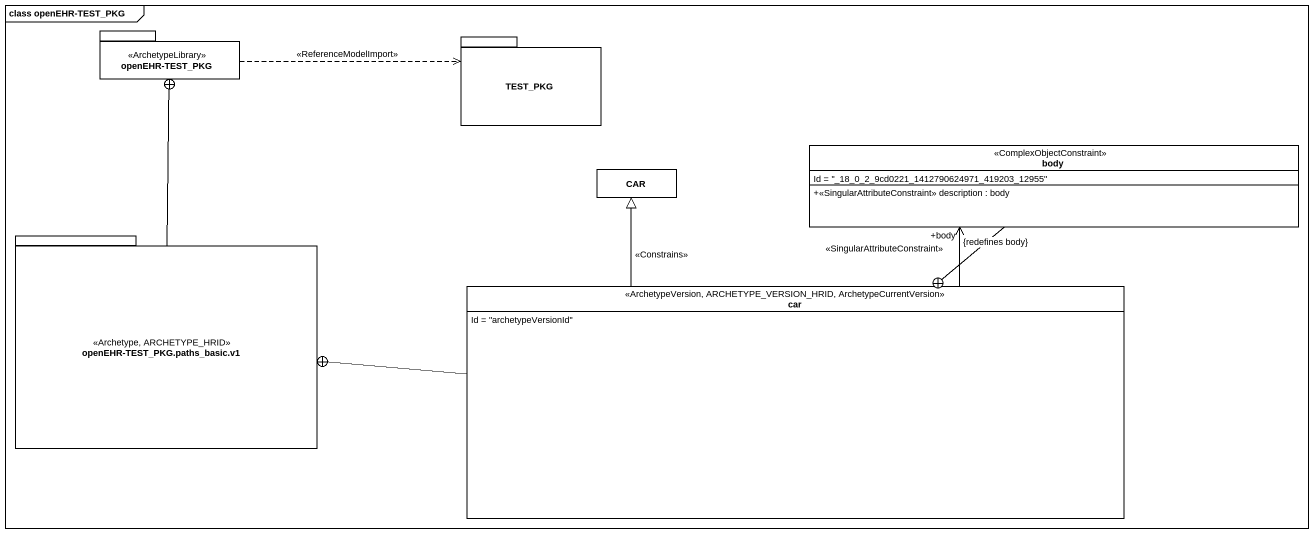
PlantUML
@startuml
mainframe class openEHR-TEST_PKG
hide circle
hide empty members
skinparam classAttributeIconSize 0
package "openEHR-TEST_PKG" as openEHR_TEST_PKG <<ArchetypeLibrary>> {
}
package TEST_PKG {
}
class CAR
class body <<ComplexObjectConstraint>> {
  Id = "_18_0_2_9cd0221_1412790624971_419203_12955"
  +<<SingularAttributeConstraint>> description : body
}
package "openEHR-TEST_PKG.paths_basic.v1" as openEHR_TEST_PKG_paths <<Archetype, ARCHETYPE_HRID>> {
}
class car <<ArchetypeVersion, ARCHETYPE_VERSION_HRID, ArchetypeCurrentVersion>> {
  Id = "archetypeVersionId"
}
openEHR_TEST_PKG .right.> TEST_PKG : <<ReferenceModelImport>>
body --+ car
openEHR_TEST_PKG_paths -up-+ openEHR_TEST_PKG
car -up-|> CAR : <<Constrains>>
car -up-> "+body\n<<SingularAttributeConstraint>>\n{redefines body}" body
car -left-+ openEHR_TEST_PKG_paths
@enduml
